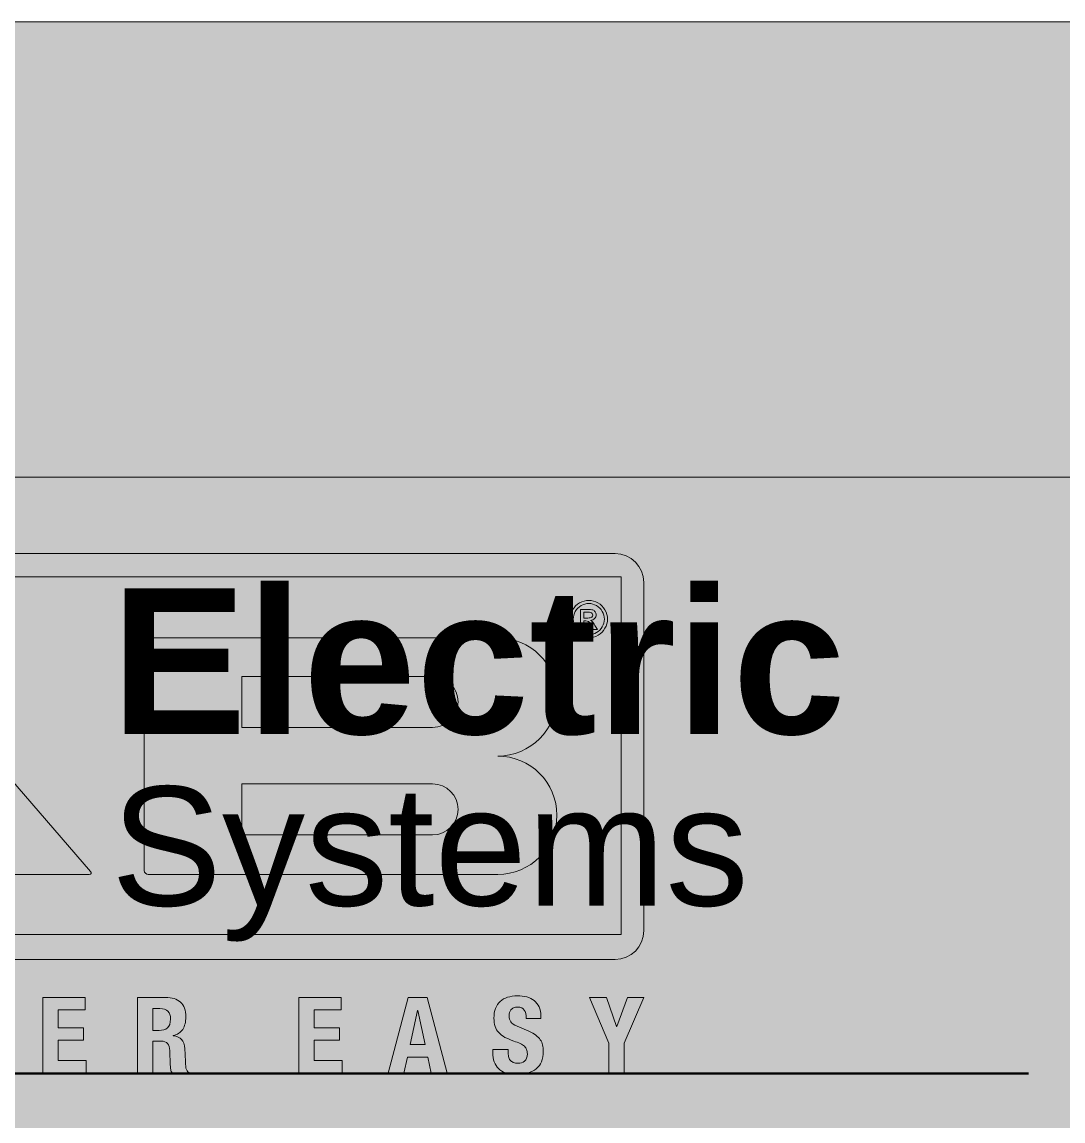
# Model space of a CAD drawing. Header units: millimetres. Extents: x -27 to 294, y 105 to 354.
# Drawn here: x 137.67 to 158.87, y 279.73 to 302.11 of the extents above; entities that cross this region are included whole.
import ezdxf

# ---------------------------------------------------------------- set-up
doc = ezdxf.new("R2010")
doc.units = ezdxf.units.MM
doc.header["$MEASUREMENT"] = 0
doc.layers.add('CEA-SMART REV3', color=7, linetype='Continuous', lineweight=0)

# ---------------------------------------------------------------- blocks, each defined once
blk = doc.blocks.new('Block_31')
at = {"layer": 'CEA-SMART REV3', "true_color": 0xc8c8c8, "transparency": 33554687}
h = blk.add_hatch(color=9, dxfattribs=at)
h.dxf.hatch_style = 2
edge = h.paths.add_edge_path()
edge.add_spline(control_points=[(149.873, 283.528), (149.873, 283.528), (118.828, 283.528), (118.828, 283.528), (118.828, 283.528), (118.828, 290.812), (118.828, 290.812), (118.828, 290.812), (149.873, 290.812), (149.873, 290.812), (149.873, 290.812), (149.873, 283.528), (149.873, 283.528)], knot_values=[0, 0, 0, 0, 1, 1, 1, 2, 2, 2, 3, 3, 3, 4, 4, 4, 4], degree=3, periodic=0)
edge = h.paths.add_edge_path()
edge.add_spline(control_points=[(149.748, 291.282), (149.748, 291.282), (118.92, 291.285), (118.92, 291.285), (118.597, 291.285), (118.334, 291.018), (118.334, 290.696), (118.334, 290.696), (118.334, 283.607), (118.334, 283.607), (118.334, 283.282), (118.597, 283.019), (118.92, 283.019), (118.92, 283.019), (149.748, 283.019), (149.748, 283.019), (150.069, 283.019), (150.333, 283.282), (150.333, 283.607), (150.333, 283.607), (150.333, 290.696), (150.333, 290.696), (150.333, 291.018), (150.069, 291.282), (149.748, 291.282)], knot_values=[0, 0, 0, 0, 1, 1, 1, 2, 2, 2, 3, 3, 3, 4, 4, 4, 5, 5, 5, 6, 6, 6, 7, 7, 7, 8, 8, 8, 8], degree=3, periodic=0)
h = blk.add_hatch(color=9, dxfattribs=at)
h.dxf.hatch_style = 2
edge = h.paths.add_edge_path()
edge.add_spline(control_points=[(149.111, 289.971), (149.111, 289.971), (149.193, 289.971), (149.193, 289.971), (149.23, 289.971), (149.256, 289.976), (149.271, 289.988), (149.282, 289.996), (149.291, 290.013), (149.291, 290.031), (149.291, 290.043), (149.288, 290.055), (149.28, 290.063), (149.274, 290.074), (149.265, 290.08), (149.254, 290.086), (149.242, 290.089), (149.219, 290.092), (149.187, 290.092), (149.187, 290.092), (149.111, 290.092), (149.111, 290.092), (149.111, 290.092), (149.111, 289.971), (149.111, 289.971)], knot_values=[0, 0, 0, 0, 1, 1, 1, 2, 2, 2, 3, 3, 3, 4, 4, 4, 5, 5, 5, 6, 6, 6, 7, 7, 7, 8, 8, 8, 8], degree=3, periodic=0)
edge = h.paths.add_edge_path()
edge.add_spline(control_points=[(149.045, 289.738), (149.045, 289.738), (149.045, 290.147), (149.045, 290.147), (149.045, 290.147), (149.187, 290.147), (149.187, 290.147), (149.234, 290.147), (149.268, 290.144), (149.291, 290.136), (149.311, 290.13), (149.329, 290.115), (149.341, 290.098), (149.355, 290.078), (149.361, 290.057), (149.361, 290.037), (149.361, 290.007), (149.349, 289.982), (149.329, 289.959), (149.309, 289.939), (149.28, 289.924), (149.245, 289.921), (149.259, 289.915), (149.271, 289.909), (149.28, 289.901), (149.295, 289.883), (149.314, 289.857), (149.337, 289.819), (149.337, 289.819), (149.39, 289.738), (149.39, 289.738), (149.39, 289.738), (149.309, 289.738), (149.309, 289.738), (149.309, 289.738), (149.271, 289.805), (149.271, 289.805), (149.245, 289.854), (149.222, 289.886), (149.204, 289.898), (149.19, 289.909), (149.173, 289.912), (149.149, 289.912), (149.149, 289.912), (149.111, 289.912), (149.111, 289.912), (149.111, 289.912), (149.111, 289.738), (149.111, 289.738), (149.111, 289.738), (149.045, 289.738), (149.045, 289.738)], knot_values=[0, 0, 0, 0, 1, 1, 1, 2, 2, 2, 3, 3, 3, 4, 4, 4, 5, 5, 5, 6, 6, 6, 7, 7, 7, 8, 8, 8, 9, 9, 9, 10, 10, 10, 11, 11, 11, 12, 12, 12, 13, 13, 13, 14, 14, 14, 15, 15, 15, 16, 16, 16, 17, 17, 17, 17], degree=3, periodic=0)
edge = h.paths.add_edge_path()
edge.add_spline(control_points=[(149.213, 290.266), (149.158, 290.266), (149.106, 290.252), (149.056, 290.225), (149.007, 290.196), (148.967, 290.159), (148.937, 290.106), (148.909, 290.057), (148.897, 290.005), (148.897, 289.95), (148.897, 289.895), (148.909, 289.843), (148.937, 289.793), (148.967, 289.741), (149.005, 289.704), (149.054, 289.674), (149.106, 289.646), (149.158, 289.634), (149.213, 289.634), (149.268, 289.634), (149.32, 289.646), (149.369, 289.674), (149.419, 289.704), (149.46, 289.741), (149.485, 289.793), (149.514, 289.843), (149.529, 289.895), (149.529, 289.95), (149.529, 290.005), (149.514, 290.057), (149.485, 290.106), (149.456, 290.159), (149.419, 290.196), (149.367, 290.225), (149.318, 290.252), (149.265, 290.266), (149.213, 290.266)], knot_values=[0, 0, 0, 0, 1, 1, 1, 2, 2, 2, 3, 3, 3, 4, 4, 4, 5, 5, 5, 6, 6, 6, 7, 7, 7, 8, 8, 8, 9, 9, 9, 10, 10, 10, 11, 11, 11, 12, 12, 12, 12], degree=3, periodic=0)
edge.add_line((149.213, 290.266), (149.213, 290.266))
edge = h.paths.add_edge_path()
edge.add_spline(control_points=[(149.213, 290.33), (149.277, 290.33), (149.337, 290.312), (149.399, 290.281), (149.46, 290.245), (149.506, 290.199), (149.541, 290.138), (149.575, 290.078), (149.593, 290.013), (149.593, 289.95), (149.593, 289.883), (149.575, 289.819), (149.541, 289.762), (149.508, 289.7), (149.462, 289.655), (149.401, 289.619), (149.341, 289.587), (149.277, 289.57), (149.213, 289.57), (149.147, 289.57), (149.082, 289.587), (149.024, 289.619), (148.964, 289.655), (148.917, 289.7), (148.883, 289.762), (148.851, 289.819), (148.834, 289.883), (148.834, 289.95), (148.834, 290.013), (148.851, 290.078), (148.883, 290.138), (148.917, 290.199), (148.964, 290.245), (149.024, 290.281), (149.085, 290.312), (149.149, 290.33), (149.213, 290.33)], knot_values=[0, 0, 0, 0, 1, 1, 1, 2, 2, 2, 3, 3, 3, 4, 4, 4, 5, 5, 5, 6, 6, 6, 7, 7, 7, 8, 8, 8, 9, 9, 9, 10, 10, 10, 11, 11, 11, 12, 12, 12, 12], degree=3, periodic=0)
edge.add_line((149.213, 290.33), (149.213, 290.33))
h = blk.add_hatch(color=9, dxfattribs=at)
h.dxf.hatch_style = 2
edge = h.paths.add_edge_path()
edge.add_spline(control_points=[(146.031, 287.744), (146.031, 287.744), (142.148, 287.744), (142.148, 287.744), (142.148, 287.744), (142.148, 288.781), (142.148, 288.781), (142.148, 288.781), (146.031, 288.781), (146.031, 288.781), (146.318, 288.781), (146.55, 288.549), (146.55, 288.263), (146.55, 287.976), (146.318, 287.744), (146.031, 287.744)], knot_values=[0, 0, 0, 0, 1, 1, 1, 2, 2, 2, 3, 3, 3, 4, 4, 4, 5, 5, 5, 5], degree=3, periodic=0)
edge.add_line((146.031, 287.744), (146.031, 287.744))
edge = h.paths.add_edge_path()
edge.add_spline(control_points=[(146.031, 285.556), (146.031, 285.556), (142.148, 285.556), (142.148, 285.556), (142.148, 285.556), (142.148, 286.594), (142.148, 286.594), (142.148, 286.594), (146.031, 286.594), (146.031, 286.594), (146.318, 286.594), (146.55, 286.361), (146.55, 286.075), (146.55, 285.788), (146.318, 285.556), (146.031, 285.556)], knot_values=[0, 0, 0, 0, 1, 1, 1, 2, 2, 2, 3, 3, 3, 4, 4, 4, 5, 5, 5, 5], degree=3, periodic=0)
edge.add_line((146.031, 285.556), (146.031, 285.556))
edge = h.paths.add_edge_path()
edge.add_spline(control_points=[(147.358, 287.16), (148.024, 287.16), (148.563, 287.699), (148.563, 288.365), (148.563, 289.031), (148.024, 289.57), (147.358, 289.57), (147.358, 289.57), (142.066, 289.57), (142.066, 289.57), (142.066, 289.57), (142.064, 289.57), (142.064, 289.57), (142.064, 289.57), (140.244, 289.57), (140.244, 289.57), (140.199, 289.57), (140.162, 289.534), (140.162, 289.489), (140.162, 289.489), (140.162, 284.83), (140.162, 284.83), (140.162, 284.786), (140.199, 284.75), (140.244, 284.75), (140.244, 284.75), (142.064, 284.75), (142.064, 284.75), (142.064, 284.75), (142.066, 284.75), (142.066, 284.75), (142.066, 284.75), (147.358, 284.75), (147.358, 284.75), (148.024, 284.75), (148.563, 285.289), (148.563, 285.954), (148.563, 286.62), (148.024, 287.16), (147.358, 287.16)], knot_values=[0, 0, 0, 0, 1, 1, 1, 2, 2, 2, 3, 3, 3, 4, 4, 4, 5, 5, 5, 6, 6, 6, 7, 7, 7, 8, 8, 8, 9, 9, 9, 10, 10, 10, 11, 11, 11, 12, 12, 12, 13, 13, 13, 13], degree=3, periodic=0)
edge.add_line((147.358, 287.16), (147.358, 287.16))
h = blk.add_hatch(color=9, dxfattribs=at)
h.dxf.hatch_style = 2
edge = h.paths.add_edge_path()
edge.add_spline(control_points=[(131.821, 286.513), (131.777, 286.513), (131.764, 286.541), (131.794, 286.575), (131.794, 286.575), (133.476, 288.498), (133.476, 288.498), (133.505, 288.531), (133.554, 288.531), (133.583, 288.498), (133.583, 288.498), (135.295, 286.574), (135.295, 286.574), (135.325, 286.541), (135.313, 286.513), (135.268, 286.513), (135.268, 286.513), (131.821, 286.513), (131.821, 286.513)], knot_values=[0, 0, 0, 0, 1, 1, 1, 2, 2, 2, 3, 3, 3, 4, 4, 4, 5, 5, 5, 6, 6, 6, 6], degree=3, periodic=0)
edge = h.paths.add_edge_path()
edge.add_spline(control_points=[(135.013, 289.505), (134.983, 289.539), (134.923, 289.567), (134.879, 289.567), (134.879, 289.567), (133.113, 289.567), (133.113, 289.567), (133.069, 289.567), (133.009, 289.539), (132.98, 289.505), (132.98, 289.505), (128.96, 284.813), (128.96, 284.813), (128.931, 284.779), (128.944, 284.751), (128.988, 284.751), (128.988, 284.751), (130.211, 284.751), (130.211, 284.751), (130.256, 284.751), (130.316, 284.779), (130.345, 284.813), (130.345, 284.813), (131.102, 285.702), (131.102, 285.702), (131.13, 285.737), (131.19, 285.764), (131.235, 285.764), (131.235, 285.764), (135.802, 285.767), (135.802, 285.767), (135.847, 285.767), (135.907, 285.739), (135.936, 285.706), (135.936, 285.706), (136.707, 284.812), (136.707, 284.812), (136.736, 284.779), (136.796, 284.751), (136.841, 284.751), (136.841, 284.751), (139.04, 284.751), (139.04, 284.751), (139.084, 284.751), (139.097, 284.779), (139.068, 284.812), (139.068, 284.812), (135.013, 289.505), (135.013, 289.505)], knot_values=[0, 0, 0, 0, 1, 1, 1, 2, 2, 2, 3, 3, 3, 4, 4, 4, 5, 5, 5, 6, 6, 6, 7, 7, 7, 8, 8, 8, 9, 9, 9, 10, 10, 10, 11, 11, 11, 12, 12, 12, 13, 13, 13, 14, 14, 14, 15, 15, 15, 16, 16, 16, 16], degree=3, periodic=0)
at = {"layer": 'CEA-SMART REV3', "color": 250, "lineweight": 9, "true_color": 0x1d1d1b}
for points, knots in [([(149.748, 291.282), (149.748, 291.282), (118.92, 291.285), (118.92, 291.285), (118.597, 291.285), (118.334, 291.018), (118.334, 290.696), (118.334, 290.696), (118.334, 283.607), (118.334, 283.607), (118.334, 283.282), (118.597, 283.019), (118.92, 283.019), (118.92, 283.019), (149.748, 283.019), (149.748, 283.019), (150.069, 283.019), (150.333, 283.282), (150.333, 283.607), (150.333, 283.607), (150.333, 290.696), (150.333, 290.696), (150.333, 291.018), (150.069, 291.282), (149.748, 291.282)], [0, 0, 0, 0, 1, 1, 1, 2, 2, 2, 3, 3, 3, 4, 4, 4, 5, 5, 5, 6, 6, 6, 7, 7, 7, 8, 8, 8, 8]), ([(149.873, 283.528), (149.873, 283.528), (118.828, 283.528), (118.828, 283.528), (118.828, 283.528), (118.828, 290.812), (118.828, 290.812), (118.828, 290.812), (149.873, 290.812), (149.873, 290.812), (149.873, 290.812), (149.873, 283.528), (149.873, 283.528)], [0, 0, 0, 0, 1, 1, 1, 2, 2, 2, 3, 3, 3, 4, 4, 4, 4]), ([(149.213, 290.33), (149.277, 290.33), (149.337, 290.312), (149.399, 290.281), (149.46, 290.245), (149.506, 290.199), (149.541, 290.138), (149.575, 290.078), (149.593, 290.013), (149.593, 289.95), (149.593, 289.883), (149.575, 289.819), (149.541, 289.762), (149.508, 289.7), (149.462, 289.655), (149.401, 289.619), (149.341, 289.587), (149.277, 289.57), (149.213, 289.57), (149.147, 289.57), (149.082, 289.587), (149.024, 289.619), (148.964, 289.655), (148.917, 289.7), (148.883, 289.762), (148.851, 289.819), (148.834, 289.883), (148.834, 289.95), (148.834, 290.013), (148.851, 290.078), (148.883, 290.138), (148.917, 290.199), (148.964, 290.245), (149.024, 290.281), (149.085, 290.312), (149.149, 290.33), (149.213, 290.33)], [0, 0, 0, 0, 1, 1, 1, 2, 2, 2, 3, 3, 3, 4, 4, 4, 5, 5, 5, 6, 6, 6, 7, 7, 7, 8, 8, 8, 9, 9, 9, 10, 10, 10, 11, 11, 11, 12, 12, 12, 12]), ([(149.213, 290.266), (149.158, 290.266), (149.106, 290.252), (149.056, 290.225), (149.007, 290.196), (148.967, 290.159), (148.937, 290.106), (148.909, 290.057), (148.897, 290.005), (148.897, 289.95), (148.897, 289.895), (148.909, 289.843), (148.937, 289.793), (148.967, 289.741), (149.005, 289.704), (149.054, 289.674), (149.106, 289.646), (149.158, 289.634), (149.213, 289.634), (149.268, 289.634), (149.32, 289.646), (149.369, 289.674), (149.419, 289.704), (149.46, 289.741), (149.485, 289.793), (149.514, 289.843), (149.529, 289.895), (149.529, 289.95), (149.529, 290.005), (149.514, 290.057), (149.485, 290.106), (149.456, 290.159), (149.419, 290.196), (149.367, 290.225), (149.318, 290.252), (149.265, 290.266), (149.213, 290.266)], [0, 0, 0, 0, 1, 1, 1, 2, 2, 2, 3, 3, 3, 4, 4, 4, 5, 5, 5, 6, 6, 6, 7, 7, 7, 8, 8, 8, 9, 9, 9, 10, 10, 10, 11, 11, 11, 12, 12, 12, 12]), ([(149.045, 289.738), (149.045, 289.738), (149.045, 290.147), (149.045, 290.147), (149.045, 290.147), (149.187, 290.147), (149.187, 290.147), (149.234, 290.147), (149.268, 290.144), (149.291, 290.136), (149.311, 290.13), (149.329, 290.115), (149.341, 290.098), (149.355, 290.078), (149.361, 290.057), (149.361, 290.037), (149.361, 290.007), (149.349, 289.982), (149.329, 289.959), (149.309, 289.939), (149.28, 289.924), (149.245, 289.921), (149.259, 289.915), (149.271, 289.909), (149.28, 289.901), (149.295, 289.883), (149.314, 289.857), (149.337, 289.819), (149.337, 289.819), (149.39, 289.738), (149.39, 289.738), (149.39, 289.738), (149.309, 289.738), (149.309, 289.738), (149.309, 289.738), (149.271, 289.805), (149.271, 289.805), (149.245, 289.854), (149.222, 289.886), (149.204, 289.898), (149.19, 289.909), (149.173, 289.912), (149.149, 289.912), (149.149, 289.912), (149.111, 289.912), (149.111, 289.912), (149.111, 289.912), (149.111, 289.738), (149.111, 289.738), (149.111, 289.738), (149.045, 289.738), (149.045, 289.738)], [0, 0, 0, 0, 1, 1, 1, 2, 2, 2, 3, 3, 3, 4, 4, 4, 5, 5, 5, 6, 6, 6, 7, 7, 7, 8, 8, 8, 9, 9, 9, 10, 10, 10, 11, 11, 11, 12, 12, 12, 13, 13, 13, 14, 14, 14, 15, 15, 15, 16, 16, 16, 17, 17, 17, 17]), ([(149.111, 289.971), (149.111, 289.971), (149.193, 289.971), (149.193, 289.971), (149.23, 289.971), (149.256, 289.976), (149.271, 289.988), (149.282, 289.996), (149.291, 290.013), (149.291, 290.031), (149.291, 290.043), (149.288, 290.055), (149.28, 290.063), (149.274, 290.074), (149.265, 290.08), (149.254, 290.086), (149.242, 290.089), (149.219, 290.092), (149.187, 290.092), (149.187, 290.092), (149.111, 290.092), (149.111, 290.092), (149.111, 290.092), (149.111, 289.971), (149.111, 289.971)], [0, 0, 0, 0, 1, 1, 1, 2, 2, 2, 3, 3, 3, 4, 4, 4, 5, 5, 5, 6, 6, 6, 7, 7, 7, 8, 8, 8, 8]), ([(147.358, 287.16), (148.024, 287.16), (148.563, 287.699), (148.563, 288.365), (148.563, 289.031), (148.024, 289.57), (147.358, 289.57), (147.358, 289.57), (142.066, 289.57), (142.066, 289.57), (142.066, 289.57), (142.064, 289.57), (142.064, 289.57), (142.064, 289.57), (140.244, 289.57), (140.244, 289.57), (140.199, 289.57), (140.162, 289.534), (140.162, 289.489), (140.162, 289.489), (140.162, 284.83), (140.162, 284.83), (140.162, 284.786), (140.199, 284.75), (140.244, 284.75), (140.244, 284.75), (142.064, 284.75), (142.064, 284.75), (142.064, 284.75), (142.066, 284.75), (142.066, 284.75), (142.066, 284.75), (147.358, 284.75), (147.358, 284.75), (148.024, 284.75), (148.563, 285.289), (148.563, 285.954), (148.563, 286.62), (148.024, 287.16), (147.358, 287.16)], [0, 0, 0, 0, 1, 1, 1, 2, 2, 2, 3, 3, 3, 4, 4, 4, 5, 5, 5, 6, 6, 6, 7, 7, 7, 8, 8, 8, 9, 9, 9, 10, 10, 10, 11, 11, 11, 12, 12, 12, 13, 13, 13, 13]), ([(135.013, 289.505), (134.983, 289.539), (134.923, 289.567), (134.879, 289.567), (134.879, 289.567), (133.113, 289.567), (133.113, 289.567), (133.069, 289.567), (133.009, 289.539), (132.98, 289.505), (132.98, 289.505), (128.96, 284.813), (128.96, 284.813), (128.931, 284.779), (128.944, 284.751), (128.988, 284.751), (128.988, 284.751), (130.211, 284.751), (130.211, 284.751), (130.256, 284.751), (130.316, 284.779), (130.345, 284.813), (130.345, 284.813), (131.102, 285.702), (131.102, 285.702), (131.13, 285.737), (131.19, 285.764), (131.235, 285.764), (131.235, 285.764), (135.802, 285.767), (135.802, 285.767), (135.847, 285.767), (135.907, 285.739), (135.936, 285.706), (135.936, 285.706), (136.707, 284.812), (136.707, 284.812), (136.736, 284.779), (136.796, 284.751), (136.841, 284.751), (136.841, 284.751), (139.04, 284.751), (139.04, 284.751), (139.084, 284.751), (139.097, 284.779), (139.068, 284.812), (139.068, 284.812), (135.013, 289.505), (135.013, 289.505)], [0, 0, 0, 0, 1, 1, 1, 2, 2, 2, 3, 3, 3, 4, 4, 4, 5, 5, 5, 6, 6, 6, 7, 7, 7, 8, 8, 8, 9, 9, 9, 10, 10, 10, 11, 11, 11, 12, 12, 12, 13, 13, 13, 14, 14, 14, 15, 15, 15, 16, 16, 16, 16]), ([(146.031, 287.744), (146.031, 287.744), (142.148, 287.744), (142.148, 287.744), (142.148, 287.744), (142.148, 288.781), (142.148, 288.781), (142.148, 288.781), (146.031, 288.781), (146.031, 288.781), (146.318, 288.781), (146.55, 288.549), (146.55, 288.263), (146.55, 287.976), (146.318, 287.744), (146.031, 287.744)], [0, 0, 0, 0, 1, 1, 1, 2, 2, 2, 3, 3, 3, 4, 4, 4, 5, 5, 5, 5]), ([(146.031, 285.556), (146.031, 285.556), (142.148, 285.556), (142.148, 285.556), (142.148, 285.556), (142.148, 286.594), (142.148, 286.594), (142.148, 286.594), (146.031, 286.594), (146.031, 286.594), (146.318, 286.594), (146.55, 286.361), (146.55, 286.075), (146.55, 285.788), (146.318, 285.556), (146.031, 285.556)], [0, 0, 0, 0, 1, 1, 1, 2, 2, 2, 3, 3, 3, 4, 4, 4, 5, 5, 5, 5])]:
    blk.add_open_spline(points, degree=3, knots=knots, dxfattribs=at)
blk = doc.blocks.new('Block_33')
at = {"layer": 'CEA-SMART REV3', "true_color": 0xc8c8c8, "transparency": 33554687}
h = blk.add_hatch(color=9, dxfattribs=at)
h.dxf.hatch_style = 2
edge = h.paths.add_edge_path()
edge.add_spline(control_points=[(138.961, 281.992), (138.961, 281.992), (138.411, 281.992), (138.411, 281.992), (138.411, 281.992), (138.411, 281.63), (138.411, 281.63), (138.411, 281.63), (138.929, 281.63), (138.929, 281.63), (138.929, 281.63), (138.929, 281.375), (138.929, 281.375), (138.929, 281.375), (138.411, 281.375), (138.411, 281.375), (138.411, 281.375), (138.411, 280.96), (138.411, 280.96), (138.411, 280.96), (138.983, 280.96), (138.983, 280.96), (138.983, 280.96), (138.983, 280.706), (138.983, 280.706), (138.983, 280.706), (138.1, 280.706), (138.1, 280.706), (138.1, 280.706), (138.1, 282.247), (138.1, 282.247), (138.1, 282.247), (138.961, 282.247), (138.961, 282.247), (138.961, 282.247), (138.961, 281.992), (138.961, 281.992)], knot_values=[0, 0, 0, 0, 1, 1, 1, 2, 2, 2, 3, 3, 3, 4, 4, 4, 5, 5, 5, 6, 6, 6, 7, 7, 7, 8, 8, 8, 9, 9, 9, 10, 10, 10, 11, 11, 11, 12, 12, 12, 12], degree=3, periodic=0)
h = blk.add_hatch(color=9, dxfattribs=at)
h.dxf.hatch_style = 2
edge = h.paths.add_edge_path()
edge.add_spline(control_points=[(140.464, 281.573), (140.539, 281.573), (140.596, 281.591), (140.637, 281.626), (140.677, 281.662), (140.697, 281.721), (140.697, 281.805), (140.697, 281.947), (140.625, 282.018), (140.481, 282.018), (140.481, 282.018), (140.334, 282.018), (140.334, 282.018), (140.334, 282.018), (140.334, 281.573), (140.334, 281.573), (140.334, 281.573), (140.464, 281.573), (140.464, 281.573)], knot_values=[0, 0, 0, 0, 1, 1, 1, 2, 2, 2, 3, 3, 3, 4, 4, 4, 5, 5, 5, 6, 6, 6, 6], degree=3, periodic=0)
edge = h.paths.add_edge_path()
edge.add_spline(control_points=[(140.598, 282.247), (140.727, 282.247), (140.828, 282.214), (140.9, 282.149), (140.972, 282.083), (141.008, 281.984), (141.008, 281.85), (141.008, 281.746), (140.987, 281.662), (140.945, 281.596), (140.903, 281.531), (140.839, 281.489), (140.751, 281.47), (140.751, 281.47), (140.751, 281.466), (140.751, 281.466), (140.829, 281.454), (140.886, 281.429), (140.921, 281.39), (140.958, 281.351), (140.98, 281.289), (140.988, 281.202), (140.991, 281.173), (140.993, 281.142), (140.995, 281.108), (140.996, 281.075), (140.998, 281.037), (140.999, 280.995), (141.002, 280.913), (141.006, 280.85), (141.012, 280.807), (141.021, 280.764), (141.04, 280.734), (141.068, 280.719), (141.068, 280.719), (141.068, 280.706), (141.068, 280.706), (141.068, 280.706), (140.731, 280.706), (140.731, 280.706), (140.716, 280.727), (140.706, 280.752), (140.701, 280.78), (140.697, 280.808), (140.694, 280.837), (140.693, 280.868), (140.693, 280.868), (140.684, 281.163), (140.684, 281.163), (140.681, 281.224), (140.666, 281.271), (140.639, 281.306), (140.611, 281.34), (140.565, 281.358), (140.501, 281.358), (140.501, 281.358), (140.334, 281.358), (140.334, 281.358), (140.334, 281.358), (140.334, 280.706), (140.334, 280.706), (140.334, 280.706), (140.023, 280.706), (140.023, 280.706), (140.023, 280.706), (140.023, 282.247), (140.023, 282.247), (140.023, 282.247), (140.598, 282.247), (140.598, 282.247)], knot_values=[0, 0, 0, 0, 1, 1, 1, 2, 2, 2, 3, 3, 3, 4, 4, 4, 5, 5, 5, 6, 6, 6, 7, 7, 7, 8, 8, 8, 9, 9, 9, 10, 10, 10, 11, 11, 11, 12, 12, 12, 13, 13, 13, 14, 14, 14, 15, 15, 15, 16, 16, 16, 17, 17, 17, 18, 18, 18, 19, 19, 19, 20, 20, 20, 21, 21, 21, 22, 22, 22, 23, 23, 23, 23], degree=3, periodic=0)
h = blk.add_hatch(color=9, dxfattribs=at)
h.dxf.hatch_style = 2
edge = h.paths.add_edge_path()
edge.add_spline(control_points=[(144.172, 281.992), (144.172, 281.992), (143.622, 281.992), (143.622, 281.992), (143.622, 281.992), (143.622, 281.63), (143.622, 281.63), (143.622, 281.63), (144.14, 281.63), (144.14, 281.63), (144.14, 281.63), (144.14, 281.375), (144.14, 281.375), (144.14, 281.375), (143.622, 281.375), (143.622, 281.375), (143.622, 281.375), (143.622, 280.96), (143.622, 280.96), (143.622, 280.96), (144.194, 280.96), (144.194, 280.96), (144.194, 280.96), (144.194, 280.706), (144.194, 280.706), (144.194, 280.706), (143.311, 280.706), (143.311, 280.706), (143.311, 280.706), (143.311, 282.247), (143.311, 282.247), (143.311, 282.247), (144.172, 282.247), (144.172, 282.247), (144.172, 282.247), (144.172, 281.992), (144.172, 281.992)], knot_values=[0, 0, 0, 0, 1, 1, 1, 2, 2, 2, 3, 3, 3, 4, 4, 4, 5, 5, 5, 6, 6, 6, 7, 7, 7, 8, 8, 8, 9, 9, 9, 10, 10, 10, 11, 11, 11, 12, 12, 12, 12], degree=3, periodic=0)
h = blk.add_hatch(color=9, dxfattribs=at)
h.dxf.hatch_style = 2
edge = h.paths.add_edge_path()
edge.add_spline(control_points=[(145.878, 281.286), (145.878, 281.286), (145.729, 281.979), (145.729, 281.979), (145.729, 281.979), (145.724, 281.979), (145.724, 281.979), (145.724, 281.979), (145.575, 281.286), (145.575, 281.286), (145.575, 281.286), (145.878, 281.286), (145.878, 281.286)], knot_values=[0, 0, 0, 0, 1, 1, 1, 2, 2, 2, 3, 3, 3, 4, 4, 4, 4], degree=3, periodic=0)
edge = h.paths.add_edge_path()
edge.add_spline(control_points=[(145.919, 282.247), (145.919, 282.247), (146.327, 280.706), (146.327, 280.706), (146.327, 280.706), (146.003, 280.706), (146.003, 280.706), (146.003, 280.706), (145.932, 281.032), (145.932, 281.032), (145.932, 281.032), (145.521, 281.032), (145.521, 281.032), (145.521, 281.032), (145.45, 280.706), (145.45, 280.706), (145.45, 280.706), (145.126, 280.706), (145.126, 280.706), (145.126, 280.706), (145.534, 282.247), (145.534, 282.247), (145.534, 282.247), (145.919, 282.247), (145.919, 282.247)], knot_values=[0, 0, 0, 0, 1, 1, 1, 2, 2, 2, 3, 3, 3, 4, 4, 4, 5, 5, 5, 6, 6, 6, 7, 7, 7, 8, 8, 8, 8], degree=3, periodic=0)
h = blk.add_hatch(color=9, dxfattribs=at)
h.dxf.hatch_style = 2
edge = h.paths.add_edge_path()
edge.add_spline(control_points=[(147.57, 281.142), (147.57, 281.106), (147.573, 281.073), (147.579, 281.044), (147.585, 281.014), (147.595, 280.989), (147.611, 280.969), (147.627, 280.949), (147.648, 280.933), (147.675, 280.922), (147.702, 280.91), (147.735, 280.904), (147.775, 280.904), (147.823, 280.904), (147.866, 280.92), (147.904, 280.951), (147.942, 280.982), (147.961, 281.029), (147.961, 281.094), (147.961, 281.129), (147.956, 281.159), (147.947, 281.184), (147.938, 281.209), (147.922, 281.232), (147.9, 281.252), (147.879, 281.272), (147.851, 281.29), (147.815, 281.307), (147.78, 281.323), (147.736, 281.34), (147.685, 281.358), (147.616, 281.381), (147.556, 281.406), (147.505, 281.433), (147.455, 281.461), (147.413, 281.493), (147.379, 281.529), (147.345, 281.566), (147.32, 281.608), (147.305, 281.657), (147.289, 281.705), (147.281, 281.761), (147.281, 281.824), (147.281, 281.976), (147.323, 282.09), (147.408, 282.165), (147.493, 282.24), (147.61, 282.277), (147.758, 282.277), (147.827, 282.277), (147.891, 282.27), (147.949, 282.255), (148.007, 282.239), (148.058, 282.215), (148.1, 282.181), (148.143, 282.147), (148.176, 282.104), (148.199, 282.052), (148.223, 281.999), (148.235, 281.936), (148.235, 281.863), (148.235, 281.863), (148.235, 281.82), (148.235, 281.82), (148.235, 281.82), (147.937, 281.82), (147.937, 281.82), (147.937, 281.893), (147.924, 281.95), (147.898, 281.989), (147.872, 282.029), (147.829, 282.049), (147.769, 282.049), (147.734, 282.049), (147.706, 282.043), (147.682, 282.033), (147.659, 282.023), (147.641, 282.01), (147.627, 281.993), (147.614, 281.977), (147.604, 281.958), (147.599, 281.936), (147.594, 281.915), (147.592, 281.892), (147.592, 281.869), (147.592, 281.822), (147.602, 281.782), (147.622, 281.749), (147.642, 281.717), (147.685, 281.687), (147.752, 281.66), (147.752, 281.66), (147.991, 281.556), (147.991, 281.556), (148.05, 281.53), (148.098, 281.503), (148.136, 281.475), (148.173, 281.447), (148.203, 281.417), (148.225, 281.385), (148.248, 281.352), (148.263, 281.317), (148.272, 281.278), (148.28, 281.239), (148.285, 281.196), (148.285, 281.148), (148.285, 280.986), (148.238, 280.867), (148.143, 280.793), (148.049, 280.719), (147.918, 280.682), (147.749, 280.682), (147.574, 280.682), (147.448, 280.72), (147.373, 280.796), (147.297, 280.873), (147.259, 280.982), (147.259, 281.124), (147.259, 281.124), (147.259, 281.187), (147.259, 281.187), (147.259, 281.187), (147.57, 281.187), (147.57, 281.187), (147.57, 281.187), (147.57, 281.142), (147.57, 281.142)], knot_values=[0, 0, 0, 0, 1, 1, 1, 2, 2, 2, 3, 3, 3, 4, 4, 4, 5, 5, 5, 6, 6, 6, 7, 7, 7, 8, 8, 8, 9, 9, 9, 10, 10, 10, 11, 11, 11, 12, 12, 12, 13, 13, 13, 14, 14, 14, 15, 15, 15, 16, 16, 16, 17, 17, 17, 18, 18, 18, 19, 19, 19, 20, 20, 20, 21, 21, 21, 22, 22, 22, 23, 23, 23, 24, 24, 24, 25, 25, 25, 26, 26, 26, 27, 27, 27, 28, 28, 28, 29, 29, 29, 30, 30, 30, 31, 31, 31, 32, 32, 32, 33, 33, 33, 34, 34, 34, 35, 35, 35, 36, 36, 36, 37, 37, 37, 38, 38, 38, 39, 39, 39, 40, 40, 40, 41, 41, 41, 42, 42, 42, 42], degree=3, periodic=0)
h = blk.add_hatch(color=9, dxfattribs=at)
h.dxf.hatch_style = 2
edge = h.paths.add_edge_path()
edge.add_spline(control_points=[(149.776, 281.651), (149.776, 281.651), (149.781, 281.651), (149.781, 281.651), (149.781, 281.651), (149.997, 282.247), (149.997, 282.247), (149.997, 282.247), (150.333, 282.247), (150.333, 282.247), (150.333, 282.247), (149.934, 281.312), (149.934, 281.312), (149.934, 281.312), (149.934, 280.706), (149.934, 280.706), (149.934, 280.706), (149.623, 280.706), (149.623, 280.706), (149.623, 280.706), (149.623, 281.312), (149.623, 281.312), (149.623, 281.312), (149.224, 282.247), (149.224, 282.247), (149.224, 282.247), (149.574, 282.247), (149.574, 282.247), (149.574, 282.247), (149.776, 281.651), (149.776, 281.651)], knot_values=[0, 0, 0, 0, 1, 1, 1, 2, 2, 2, 3, 3, 3, 4, 4, 4, 5, 5, 5, 6, 6, 6, 7, 7, 7, 8, 8, 8, 9, 9, 9, 10, 10, 10, 10], degree=3, periodic=0)
at = {"layer": 'CEA-SMART REV3', "color": 250, "lineweight": 9, "true_color": 0x1d1d1b}
for points, knots in [([(138.961, 281.992), (138.961, 281.992), (138.411, 281.992), (138.411, 281.992), (138.411, 281.992), (138.411, 281.63), (138.411, 281.63), (138.411, 281.63), (138.929, 281.63), (138.929, 281.63), (138.929, 281.63), (138.929, 281.375), (138.929, 281.375), (138.929, 281.375), (138.411, 281.375), (138.411, 281.375), (138.411, 281.375), (138.411, 280.96), (138.411, 280.96), (138.411, 280.96), (138.983, 280.96), (138.983, 280.96), (138.983, 280.96), (138.983, 280.706), (138.983, 280.706), (138.983, 280.706), (138.1, 280.706), (138.1, 280.706), (138.1, 280.706), (138.1, 282.247), (138.1, 282.247), (138.1, 282.247), (138.961, 282.247), (138.961, 282.247), (138.961, 282.247), (138.961, 281.992), (138.961, 281.992)], [0, 0, 0, 0, 1, 1, 1, 2, 2, 2, 3, 3, 3, 4, 4, 4, 5, 5, 5, 6, 6, 6, 7, 7, 7, 8, 8, 8, 9, 9, 9, 10, 10, 10, 11, 11, 11, 12, 12, 12, 12]), ([(140.598, 282.247), (140.727, 282.247), (140.828, 282.214), (140.9, 282.149), (140.972, 282.083), (141.008, 281.984), (141.008, 281.85), (141.008, 281.746), (140.987, 281.662), (140.945, 281.596), (140.903, 281.531), (140.839, 281.489), (140.751, 281.47), (140.751, 281.47), (140.751, 281.466), (140.751, 281.466), (140.829, 281.454), (140.886, 281.429), (140.921, 281.39), (140.958, 281.351), (140.98, 281.289), (140.988, 281.202), (140.991, 281.173), (140.993, 281.142), (140.995, 281.108), (140.996, 281.075), (140.998, 281.037), (140.999, 280.995), (141.002, 280.913), (141.006, 280.85), (141.012, 280.807), (141.021, 280.764), (141.04, 280.734), (141.068, 280.719), (141.068, 280.719), (141.068, 280.706), (141.068, 280.706), (141.068, 280.706), (140.731, 280.706), (140.731, 280.706), (140.716, 280.727), (140.706, 280.752), (140.701, 280.78), (140.697, 280.808), (140.694, 280.837), (140.693, 280.868), (140.693, 280.868), (140.684, 281.163), (140.684, 281.163), (140.681, 281.224), (140.666, 281.271), (140.639, 281.306), (140.611, 281.34), (140.565, 281.358), (140.501, 281.358), (140.501, 281.358), (140.334, 281.358), (140.334, 281.358), (140.334, 281.358), (140.334, 280.706), (140.334, 280.706), (140.334, 280.706), (140.023, 280.706), (140.023, 280.706), (140.023, 280.706), (140.023, 282.247), (140.023, 282.247), (140.023, 282.247), (140.598, 282.247), (140.598, 282.247)], [0, 0, 0, 0, 1, 1, 1, 2, 2, 2, 3, 3, 3, 4, 4, 4, 5, 5, 5, 6, 6, 6, 7, 7, 7, 8, 8, 8, 9, 9, 9, 10, 10, 10, 11, 11, 11, 12, 12, 12, 13, 13, 13, 14, 14, 14, 15, 15, 15, 16, 16, 16, 17, 17, 17, 18, 18, 18, 19, 19, 19, 20, 20, 20, 21, 21, 21, 22, 22, 22, 23, 23, 23, 23]), ([(144.172, 281.992), (144.172, 281.992), (143.622, 281.992), (143.622, 281.992), (143.622, 281.992), (143.622, 281.63), (143.622, 281.63), (143.622, 281.63), (144.14, 281.63), (144.14, 281.63), (144.14, 281.63), (144.14, 281.375), (144.14, 281.375), (144.14, 281.375), (143.622, 281.375), (143.622, 281.375), (143.622, 281.375), (143.622, 280.96), (143.622, 280.96), (143.622, 280.96), (144.194, 280.96), (144.194, 280.96), (144.194, 280.96), (144.194, 280.706), (144.194, 280.706), (144.194, 280.706), (143.311, 280.706), (143.311, 280.706), (143.311, 280.706), (143.311, 282.247), (143.311, 282.247), (143.311, 282.247), (144.172, 282.247), (144.172, 282.247), (144.172, 282.247), (144.172, 281.992), (144.172, 281.992)], [0, 0, 0, 0, 1, 1, 1, 2, 2, 2, 3, 3, 3, 4, 4, 4, 5, 5, 5, 6, 6, 6, 7, 7, 7, 8, 8, 8, 9, 9, 9, 10, 10, 10, 11, 11, 11, 12, 12, 12, 12]), ([(145.919, 282.247), (145.919, 282.247), (146.327, 280.706), (146.327, 280.706), (146.327, 280.706), (146.003, 280.706), (146.003, 280.706), (146.003, 280.706), (145.932, 281.032), (145.932, 281.032), (145.932, 281.032), (145.521, 281.032), (145.521, 281.032), (145.521, 281.032), (145.45, 280.706), (145.45, 280.706), (145.45, 280.706), (145.126, 280.706), (145.126, 280.706), (145.126, 280.706), (145.534, 282.247), (145.534, 282.247), (145.534, 282.247), (145.919, 282.247), (145.919, 282.247)], [0, 0, 0, 0, 1, 1, 1, 2, 2, 2, 3, 3, 3, 4, 4, 4, 5, 5, 5, 6, 6, 6, 7, 7, 7, 8, 8, 8, 8]), ([(147.57, 281.142), (147.57, 281.106), (147.573, 281.073), (147.579, 281.044), (147.585, 281.014), (147.595, 280.989), (147.611, 280.969), (147.627, 280.949), (147.648, 280.933), (147.675, 280.922), (147.702, 280.91), (147.735, 280.904), (147.775, 280.904), (147.823, 280.904), (147.866, 280.92), (147.904, 280.951), (147.942, 280.982), (147.961, 281.029), (147.961, 281.094), (147.961, 281.129), (147.956, 281.159), (147.947, 281.184), (147.938, 281.209), (147.922, 281.232), (147.9, 281.252), (147.879, 281.272), (147.851, 281.29), (147.815, 281.307), (147.78, 281.323), (147.736, 281.34), (147.685, 281.358), (147.616, 281.381), (147.556, 281.406), (147.505, 281.433), (147.455, 281.461), (147.413, 281.493), (147.379, 281.529), (147.345, 281.566), (147.32, 281.608), (147.305, 281.657), (147.289, 281.705), (147.281, 281.761), (147.281, 281.824), (147.281, 281.976), (147.323, 282.09), (147.408, 282.165), (147.493, 282.24), (147.61, 282.277), (147.758, 282.277), (147.827, 282.277), (147.891, 282.27), (147.949, 282.255), (148.007, 282.239), (148.058, 282.215), (148.1, 282.181), (148.143, 282.147), (148.176, 282.104), (148.199, 282.052), (148.223, 281.999), (148.235, 281.936), (148.235, 281.863), (148.235, 281.863), (148.235, 281.82), (148.235, 281.82), (148.235, 281.82), (147.937, 281.82), (147.937, 281.82), (147.937, 281.893), (147.924, 281.95), (147.898, 281.989), (147.872, 282.029), (147.829, 282.049), (147.769, 282.049), (147.734, 282.049), (147.706, 282.043), (147.682, 282.033), (147.659, 282.023), (147.641, 282.01), (147.627, 281.993), (147.614, 281.977), (147.604, 281.958), (147.599, 281.936), (147.594, 281.915), (147.592, 281.892), (147.592, 281.869), (147.592, 281.822), (147.602, 281.782), (147.622, 281.749), (147.642, 281.717), (147.685, 281.687), (147.752, 281.66), (147.752, 281.66), (147.991, 281.556), (147.991, 281.556), (148.05, 281.53), (148.098, 281.503), (148.136, 281.475), (148.173, 281.447), (148.203, 281.417), (148.225, 281.385), (148.248, 281.352), (148.263, 281.317), (148.272, 281.278), (148.28, 281.239), (148.285, 281.196), (148.285, 281.148), (148.285, 280.986), (148.238, 280.867), (148.143, 280.793), (148.049, 280.719), (147.918, 280.682), (147.749, 280.682), (147.574, 280.682), (147.448, 280.72), (147.373, 280.796), (147.297, 280.873), (147.259, 280.982), (147.259, 281.124), (147.259, 281.124), (147.259, 281.187), (147.259, 281.187), (147.259, 281.187), (147.57, 281.187), (147.57, 281.187), (147.57, 281.187), (147.57, 281.142), (147.57, 281.142)], [0, 0, 0, 0, 1, 1, 1, 2, 2, 2, 3, 3, 3, 4, 4, 4, 5, 5, 5, 6, 6, 6, 7, 7, 7, 8, 8, 8, 9, 9, 9, 10, 10, 10, 11, 11, 11, 12, 12, 12, 13, 13, 13, 14, 14, 14, 15, 15, 15, 16, 16, 16, 17, 17, 17, 18, 18, 18, 19, 19, 19, 20, 20, 20, 21, 21, 21, 22, 22, 22, 23, 23, 23, 24, 24, 24, 25, 25, 25, 26, 26, 26, 27, 27, 27, 28, 28, 28, 29, 29, 29, 30, 30, 30, 31, 31, 31, 32, 32, 32, 33, 33, 33, 34, 34, 34, 35, 35, 35, 36, 36, 36, 37, 37, 37, 38, 38, 38, 39, 39, 39, 40, 40, 40, 41, 41, 41, 42, 42, 42, 42]), ([(149.776, 281.651), (149.776, 281.651), (149.781, 281.651), (149.781, 281.651), (149.781, 281.651), (149.997, 282.247), (149.997, 282.247), (149.997, 282.247), (150.333, 282.247), (150.333, 282.247), (150.333, 282.247), (149.934, 281.312), (149.934, 281.312), (149.934, 281.312), (149.934, 280.706), (149.934, 280.706), (149.934, 280.706), (149.623, 280.706), (149.623, 280.706), (149.623, 280.706), (149.623, 281.312), (149.623, 281.312), (149.623, 281.312), (149.224, 282.247), (149.224, 282.247), (149.224, 282.247), (149.574, 282.247), (149.574, 282.247), (149.574, 282.247), (149.776, 281.651), (149.776, 281.651)], [0, 0, 0, 0, 1, 1, 1, 2, 2, 2, 3, 3, 3, 4, 4, 4, 5, 5, 5, 6, 6, 6, 7, 7, 7, 8, 8, 8, 9, 9, 9, 10, 10, 10, 10]), ([(140.464, 281.573), (140.539, 281.573), (140.596, 281.591), (140.637, 281.626), (140.677, 281.662), (140.697, 281.721), (140.697, 281.805), (140.697, 281.947), (140.625, 282.018), (140.481, 282.018), (140.481, 282.018), (140.334, 282.018), (140.334, 282.018), (140.334, 282.018), (140.334, 281.573), (140.334, 281.573), (140.334, 281.573), (140.464, 281.573), (140.464, 281.573)], [0, 0, 0, 0, 1, 1, 1, 2, 2, 2, 3, 3, 3, 4, 4, 4, 5, 5, 5, 6, 6, 6, 6]), ([(145.878, 281.286), (145.878, 281.286), (145.729, 281.979), (145.729, 281.979), (145.729, 281.979), (145.724, 281.979), (145.724, 281.979), (145.724, 281.979), (145.575, 281.286), (145.575, 281.286), (145.575, 281.286), (145.878, 281.286), (145.878, 281.286)], [0, 0, 0, 0, 1, 1, 1, 2, 2, 2, 3, 3, 3, 4, 4, 4, 4])]:
    blk.add_open_spline(points, degree=3, knots=knots, dxfattribs=at)
blk = doc.blocks.new('Block_32')
at = {"layer": 'CEA-SMART REV3'}
blk.add_blockref('Block_33', (0, 0), dxfattribs=at)
blk = doc.blocks.new('Block_30')
at = {"layer": 'CEA-SMART REV3'}
for name in ['Block_31', 'Block_32']:
    blk.add_blockref(name, (0, 0), dxfattribs=at)

msp = doc.modelspace()

# ---------------------------------------------------------------- hatches: boundary and pattern name
at = {"layer": 'CEA-SMART REV3', "true_color": 0x1d252c, "transparency": 33554687}
h = msp.add_hatch(color=250, dxfattribs=at)
h.dxf.hatch_style = 2
edge = h.paths.add_edge_path()
edge.add_spline(control_points=[(235.837, 150.907), (235.837, 150.907), (32.837, 150.907), (32.837, 150.907), (30.075, 150.907), (27.837, 153.146), (27.837, 155.907), (27.837, 155.907), (27.837, 297.107), (27.837, 297.107), (27.837, 299.869), (30.075, 302.107), (32.837, 302.107), (32.837, 302.107), (235.837, 302.107), (235.837, 302.107), (238.598, 302.107), (240.837, 299.869), (240.837, 297.107), (240.837, 297.107), (240.837, 155.907), (240.837, 155.907), (240.837, 153.146), (238.598, 150.907), (235.837, 150.907)], knot_values=[0, 0, 0, 0, 1, 1, 1, 2, 2, 2, 3, 3, 3, 4, 4, 4, 5, 5, 5, 6, 6, 6, 7, 7, 7, 8, 8, 8, 8], degree=3, periodic=0)
at = {"layer": 'CEA-SMART REV3', "true_color": 0x000000, "transparency": 33554687}
h = msp.add_hatch(color=18, dxfattribs=at)
h.dxf.hatch_style = 2
edge = h.paths.add_edge_path()
edge.add_spline(control_points=[(174.96, 214.05), (174.96, 214.05), (94.295, 214.05), (94.295, 214.05), (92.086, 214.05), (90.295, 215.841), (90.295, 218.05), (90.295, 218.05), (90.295, 288.837), (90.295, 288.837), (90.295, 291.036), (92.095, 292.836), (94.295, 292.836), (94.295, 292.836), (174.96, 292.836), (174.96, 292.836), (177.169, 292.836), (178.96, 291.045), (178.96, 288.837), (178.96, 288.837), (178.96, 218.05), (178.96, 218.05), (178.96, 215.85), (177.16, 214.05), (174.96, 214.05), (174.96, 214.05), (174.96, 214.05), (174.96, 214.05)], knot_values=[0, 0, 0, 0, 1, 1, 1, 2, 2, 2, 3, 3, 3, 4, 4, 4, 5, 5, 5, 6, 6, 6, 7, 7, 7, 8, 8, 8, 9, 9, 9, 9], degree=3, periodic=0)

# ---------------------------------------------------------------- linework, layer by layer
at = {"layer": 'CEA-SMART REV3', "color": 30, "lineweight": 50, "true_color": 0xed6c1e}
msp.add_line((117.071, 280.696), (158.165, 280.696), dxfattribs=at)
at = {"layer": 'CEA-SMART REV3'}
for points, knots in [([(235.837, 150.907), (235.837, 150.907), (32.837, 150.907), (32.837, 150.907), (30.075, 150.907), (27.837, 153.146), (27.837, 155.907), (27.837, 155.907), (27.837, 297.107), (27.837, 297.107), (27.837, 299.869), (30.075, 302.107), (32.837, 302.107), (32.837, 302.107), (235.837, 302.107), (235.837, 302.107), (238.598, 302.107), (240.837, 299.869), (240.837, 297.107), (240.837, 297.107), (240.837, 155.907), (240.837, 155.907), (240.837, 153.146), (238.598, 150.907), (235.837, 150.907)], [0, 0, 0, 0, 1, 1, 1, 2, 2, 2, 3, 3, 3, 4, 4, 4, 5, 5, 5, 6, 6, 6, 7, 7, 7, 8, 8, 8, 8]), ([(174.96, 214.05), (174.96, 214.05), (94.295, 214.05), (94.295, 214.05), (92.086, 214.05), (90.295, 215.841), (90.295, 218.05), (90.295, 218.05), (90.295, 288.837), (90.295, 288.837), (90.295, 291.036), (92.095, 292.836), (94.295, 292.836), (94.295, 292.836), (174.96, 292.836), (174.96, 292.836), (177.169, 292.836), (178.96, 291.045), (178.96, 288.837), (178.96, 288.837), (178.96, 218.05), (178.96, 218.05), (178.96, 215.85), (177.16, 214.05), (174.96, 214.05), (174.96, 214.05), (174.96, 214.05), (174.96, 214.05)], [0, 0, 0, 0, 1, 1, 1, 2, 2, 2, 3, 3, 3, 4, 4, 4, 5, 5, 5, 6, 6, 6, 7, 7, 7, 8, 8, 8, 9, 9, 9, 9])]:
    msp.add_open_spline(points, degree=3, knots=knots, dxfattribs=at)

# ---------------------------------------------------------------- block references
msp.add_blockref('Block_30', (0, 0), dxfattribs=at)

# ---------------------------------------------------------------- texts
at = {"layer": 'CEA-SMART REV3', "char_height": 0.2, "attachment_point": 7}
for s, insert in [('\\C7;\\c16777215;\\FHelvetica Bold|b1|i0|c1;\\H2.962680;\\W1.000000;Electric', (139.485, 287.569)), ('\\C7;\\c16777215;\\FHelvetica|b0|i0|c1;\\H2.424187;\\W1.000000;Systems', (139.485, 283.384))]:
    msp.add_mtext(s, dxfattribs=dict(at, insert=insert))

doc.saveas('drawing.dxf')
